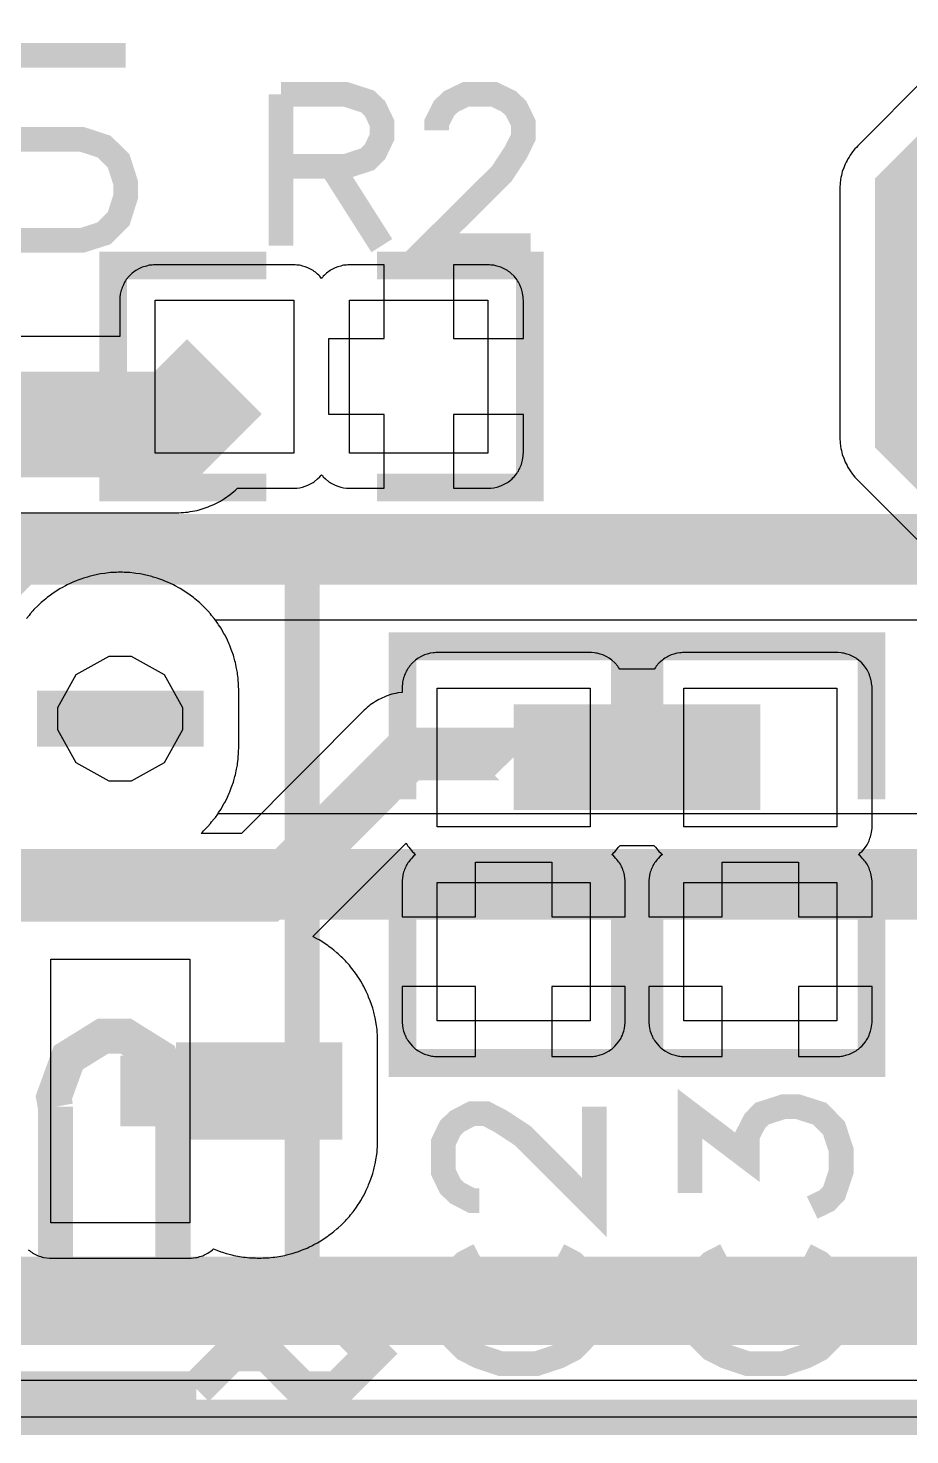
# Model space of a CAD drawing. Extents: x 0 to 5, y 0 to 2.5.
# Drawn here: x 3.6586 to 3.9192, y 0.5698 to 0.9852 of the extents above; entities that cross this region are included whole.
import ezdxf

# ---------------------------------------------------------------- set-up
doc = ezdxf.new("R2010")
doc.units = 0
doc.layers.get('0').update_dxf_attribs({"linetype": 'CONTINUOUS'})

msp = doc.modelspace()

# ---------------------------------------------------------------- linework, layer by layer
at = {"color": 6, "const_width": 0.010417}
msp.add_lwpolyline([(0.625, 1.875), (4.42708, 1.875), (4.42708, 0.574978), (0.625, 0.574978), (0.625, 1.875)], close=True, dxfattribs=at)
at = {"color": 5}
msp.add_lwpolyline([(0.625, 0.574978), (0.625, 1.875), (4.42708, 1.875), (4.42708, 0.574978), (0.625, 0.574978)], close=True, dxfattribs=at)
at = {"color": 1}
for points in [[(0.625, 0.574978), (0.625, 1.875), (4.42708, 1.875), (4.42708, 0.574978), (0.625, 0.574978)], [(3.78429, 0.893554), (3.80496, 0.893554), (3.80496, 0.904839), (3.8049, 0.905274), (3.8049, 0.905707), (3.80474, 0.90701), (3.80464, 0.907389), (3.80453, 0.907824), (3.80436, 0.908203), (3.80419, 0.908637), (3.80387, 0.909397), (3.8035, 0.910157), (3.80322, 0.910536), (3.803, 0.910915), (3.80219, 0.911893), (3.80126, 0.912815), (3.80094, 0.913086), (3.80057, 0.913303), (3.80024, 0.913574), (3.7991, 0.914225), (3.79872, 0.914387), (3.79829, 0.914551), (3.7979, 0.914714), (3.79747, 0.914822), (3.7971, 0.914931), (3.79622, 0.915147), (3.79579, 0.915201), (3.79536, 0.915201), (3.79497, 0.915256), (3.78429, 0.915256), (3.78429, 0.893554)], [(3.69613, 0.904893), (3.73708, 0.904893), (3.73708, 0.8597), (3.69613, 0.8597), (3.69613, 0.904893)], [(3.75353, 0.904893), (3.79449, 0.904893), (3.79449, 0.8597), (3.75353, 0.8597), (3.75353, 0.904893)], [(3.78429, 0.849338), (3.79536, 0.849338), (3.79622, 0.849447), (3.7971, 0.849664), (3.79747, 0.849772), (3.7979, 0.849881), (3.79829, 0.850043), (3.79872, 0.850206), (3.7991, 0.850369), (3.80024, 0.851019), (3.80057, 0.851238), (3.80094, 0.851508), (3.8016, 0.852051), (3.80186, 0.852376), (3.80219, 0.852701), (3.803, 0.853678), (3.80322, 0.854058), (3.8035, 0.854383), (3.80365, 0.854764), (3.80387, 0.855143), (3.80404, 0.855578), (3.80436, 0.856338), (3.80453, 0.856771), (3.80464, 0.857206), (3.80474, 0.857585), (3.8049, 0.858886), (3.8049, 0.859321), (3.80496, 0.859754), (3.80496, 0.871039), (3.78429, 0.871039), (3.78429, 0.849338)], [(3.77946, 0.79031), (3.82471, 0.79031), (3.82471, 0.749349), (3.77946, 0.749349), (3.77946, 0.79031)], [(3.85238, 0.79031), (3.89762, 0.79031), (3.89762, 0.749349), (3.85238, 0.749349), (3.85238, 0.79031)], [(3.77946, 0.73291), (3.82471, 0.73291), (3.82471, 0.692003), (3.77946, 0.692003), (3.77946, 0.73291)], [(3.85238, 0.73291), (3.89762, 0.73291), (3.89762, 0.692003), (3.85238, 0.692003), (3.85238, 0.73291)], [(3.66531, 0.710286), (3.70638, 0.710286), (3.70638, 0.632379), (3.66531, 0.632379), (3.66531, 0.710286)], [(3.77951, 0.681532), (3.79081, 0.681532), (3.79081, 0.702203), (3.7691, 0.702203), (3.7691, 0.691515), (3.76932, 0.689779), (3.76942, 0.689399), (3.76953, 0.688965), (3.76969, 0.688531), (3.76981, 0.688151), (3.76997, 0.687771), (3.77018, 0.687338), (3.77035, 0.686957), (3.77056, 0.686578), (3.77083, 0.686253), (3.77106, 0.685872), (3.77214, 0.684571), (3.77246, 0.684244), (3.77311, 0.683703), (3.77349, 0.683431), (3.77382, 0.683214), (3.77496, 0.682563), (3.77572, 0.682238), (3.77615, 0.682075), (3.77653, 0.681967), (3.77783, 0.68164), (3.77826, 0.681586), (3.77865, 0.681532), (3.77951, 0.681532)], [(3.81337, 0.681532), (3.82553, 0.681532), (3.82596, 0.681586), (3.82633, 0.68164), (3.82764, 0.681967), (3.82801, 0.682075), (3.82844, 0.682238), (3.82921, 0.682563), (3.83035, 0.683214), (3.83068, 0.683431), (3.83106, 0.683703), (3.83171, 0.684244), (3.83203, 0.684571), (3.83311, 0.685872), (3.83333, 0.686253), (3.83361, 0.686578), (3.83382, 0.686957), (3.83399, 0.687338), (3.83421, 0.687771), (3.83436, 0.688151), (3.83447, 0.688531), (3.83464, 0.688965), (3.83475, 0.689399), (3.83485, 0.689779), (3.83507, 0.691515), (3.83507, 0.702203), (3.81337, 0.702203), (3.81337, 0.681532)], [(3.85243, 0.681532), (3.86372, 0.681532), (3.86372, 0.702203), (3.84201, 0.702203), (3.84201, 0.691515), (3.84224, 0.689779), (3.84233, 0.689399), (3.84244, 0.688965), (3.84261, 0.688531), (3.84272, 0.688151), (3.84289, 0.687771), (3.8431, 0.687338), (3.84326, 0.686957), (3.84347, 0.686578), (3.84375, 0.686253), (3.84397, 0.685872), (3.84506, 0.684571), (3.84538, 0.684244), (3.84603, 0.683703), (3.8464, 0.683431), (3.84674, 0.683214), (3.84787, 0.682563), (3.84864, 0.682238), (3.84907, 0.682075), (3.84944, 0.681967), (3.85075, 0.68164), (3.85118, 0.681586), (3.85157, 0.681532), (3.85243, 0.681532)], [(3.88629, 0.681532), (3.89844, 0.681532), (3.89887, 0.681586), (3.89925, 0.68164), (3.90056, 0.681967), (3.90093, 0.682075), (3.90136, 0.682238), (3.90213, 0.682563), (3.90326, 0.683214), (3.9036, 0.683431), (3.90397, 0.683703), (3.90462, 0.684244), (3.90494, 0.684571), (3.90603, 0.685872), (3.90625, 0.686253), (3.90653, 0.686578), (3.90674, 0.686957), (3.9069, 0.687338), (3.90712, 0.687771), (3.90728, 0.688151), (3.90739, 0.688531), (3.90756, 0.688965), (3.90767, 0.689399), (3.90776, 0.689779), (3.90799, 0.691515), (3.90799, 0.702203), (3.88629, 0.702203), (3.88629, 0.681532)]]:
    msp.add_lwpolyline(points, close=True, dxfattribs=at)
at = {"color": 2}
for points, const_width in [([(3.65115, 0.966363), (3.64908, 0.970649), (3.64268, 0.977106), (3.68739, 0.977106)], 0.007292), ([(3.73335, 0.965603), (3.73335, 0.920953)], 0.007292), ([(3.73335, 0.965603), (3.7525, 0.965603), (3.75885, 0.963542), (3.76107, 0.961481), (3.76313, 0.957194), (3.76313, 0.952908), (3.76107, 0.948622), (3.75885, 0.946451), (3.7525, 0.94439), (3.73335, 0.94439)], 0.007292), ([(3.77935, 0.955024), (3.77935, 0.957194), (3.78147, 0.961481), (3.78364, 0.963542), (3.78792, 0.965603), (3.79633, 0.965603), (3.80062, 0.963542), (3.80279, 0.961481), (3.8049, 0.957194), (3.8049, 0.952908), (3.80279, 0.948622), (3.79856, 0.942165), (3.77718, 0.920953), (3.80707, 0.920953)], 0.007292), ([(3.64268, 0.922526), (3.67458, 0.922526), (3.68104, 0.924587), (3.68533, 0.928874), (3.68739, 0.935331), (3.68739, 0.939561), (3.68533, 0.945964), (3.68104, 0.950196), (3.67458, 0.952311), (3.64268, 0.952311)], 0.007292), ([(3.74821, 0.94439), (3.76313, 0.920953)], 0.007292), ([(3.72894, 0.915093), (3.68375, 0.915093), (3.68375, 0.849501), (3.72894, 0.849501)], 0.008202), ([(3.76167, 0.915093), (3.80686, 0.915093), (3.80686, 0.849501), (3.76167, 0.849501)], 0.008202), ([(3.73958, 0.831976), (3.4279, 0.831976)], 0.010417), ([(3.73958, 0.614583), (3.73958, 0.829264)], 0.010417), ([(3.76926, 0.757488), (3.76926, 0.802626), (3.8349, 0.802626), (3.8349, 0.757488)], 0.008202), ([(3.84218, 0.757488), (3.84218, 0.802626), (3.90782, 0.802626), (3.90782, 0.757488)], 0.008202), ([(3.76926, 0.724664), (3.76926, 0.679579), (3.8349, 0.679579), (3.8349, 0.724664)], 0.008202), ([(3.84218, 0.724664), (3.84218, 0.679579), (3.90782, 0.679579), (3.90782, 0.724664)], 0.008202), ([(3.66667, 0.666667), (3.66618, 0.669379), (3.67046, 0.681153), (3.68067, 0.6875), (3.68408, 0.6875), (3.68744, 0.6875), (3.69764, 0.681153), (3.70199, 0.669379), (3.70156, 0.666667)], 0.010417), ([(3.66667, 0.666667), (3.66667, 0.614583)], 0.010417), ([(3.70144, 0.666667), (3.70144, 0.614583)], 0.010417), ([(3.79189, 0.638943), (3.78971, 0.638943), (3.78543, 0.641168), (3.78331, 0.643229), (3.78125, 0.647515), (3.78125, 0.656033), (3.78331, 0.660319), (3.78543, 0.662381), (3.78971, 0.664606), (3.79394, 0.664606), (3.79824, 0.662381), (3.80469, 0.658149), (3.82596, 0.636882), (3.82596, 0.666667)], 0.007292), ([(3.85417, 0.641168), (3.85417, 0.664606), (3.87115, 0.651747), (3.87115, 0.658149), (3.87332, 0.662381), (3.87543, 0.664606), (3.88178, 0.666667), (3.88607, 0.666667), (3.89253, 0.664606), (3.89675, 0.660319), (3.89887, 0.653862), (3.89887, 0.647515), (3.89675, 0.641168), (3.89458, 0.638943), (3.89031, 0.636882)], 0.007292), ([(3.79189, 0.622831), (3.7876, 0.620606), (3.78331, 0.616374), (3.78125, 0.612196), (3.78125, 0.603624), (3.78331, 0.599393), (3.7876, 0.595107), (3.79189, 0.592936), (3.79824, 0.590821), (3.80886, 0.590821), (3.81532, 0.592936), (3.81961, 0.595107), (3.82383, 0.599393), (3.82596, 0.603624), (3.82596, 0.612196), (3.82383, 0.616374), (3.81961, 0.620606), (3.81532, 0.622831)], 0.007292), ([(3.86481, 0.622831), (3.86051, 0.620606), (3.85622, 0.616374), (3.85417, 0.612196), (3.85417, 0.603624), (3.85622, 0.599393), (3.86051, 0.595107), (3.86481, 0.592936), (3.87115, 0.590821), (3.88178, 0.590821), (3.88824, 0.592936), (3.89253, 0.595107), (3.89675, 0.599393), (3.89887, 0.603624), (3.89887, 0.612196), (3.89675, 0.616374), (3.89253, 0.620606), (3.88824, 0.622831)], 0.007292), ([(3.49311, 0.614583), (3.66667, 0.614583)], 0.010417), ([(3.70144, 0.614583), (3.73958, 0.614583)], 0.010417), ([(3.73958, 0.614583), (3.76042, 0.59375), (3.75, 0.583333), (3.73958, 0.583333), (3.72917, 0.59375), (3.71875, 0.59375), (3.70833, 0.583333)], 0.010417), ([(3.45833, 0.583333), (3.70833, 0.583333)], 0.010417)]:
    msp.add_lwpolyline(points, dxfattribs=dict(at, const_width=const_width))
at = {"color": 1}
for points in [[(3.92458, 0.971246), (3.90375, 0.950413), (3.90338, 0.949978), (3.90294, 0.949544), (3.90256, 0.949056), (3.90218, 0.948622), (3.90153, 0.947646), (3.90121, 0.947103), (3.90088, 0.946615), (3.90061, 0.946072), (3.90033, 0.945583), (3.90007, 0.945042), (3.89985, 0.944499), (3.89963, 0.943901), (3.89919, 0.942817), (3.89903, 0.942219), (3.89893, 0.941624), (3.89876, 0.941081), (3.89865, 0.940483), (3.89844, 0.938097), (3.89844, 0.863986), (3.89865, 0.8616), (3.89876, 0.861003), (3.89893, 0.86046), (3.89903, 0.859864), (3.89919, 0.859267), (3.89963, 0.858182), (3.89985, 0.857585), (3.90007, 0.857042), (3.90033, 0.8565), (3.90061, 0.856011), (3.90088, 0.855469), (3.90121, 0.854981), (3.90153, 0.854438), (3.90218, 0.853461), (3.90256, 0.853028), (3.90294, 0.852539), (3.90338, 0.852106), (3.90375, 0.851671), (3.94011, 0.815375)], [(3.62696, 0.842068), (3.70313, 0.842068), (3.70378, 0.842122), (3.70449, 0.842176), (3.70514, 0.842231), (3.70583, 0.842285), (3.70649, 0.842393), (3.70719, 0.842503), (3.70785, 0.842665), (3.7085, 0.842774), (3.70915, 0.842936), (3.71175, 0.843804), (3.7124, 0.844075), (3.713, 0.844347), (3.71365, 0.844618), (3.71425, 0.844889), (3.71544, 0.84554), (3.71664, 0.8463), (3.71826, 0.847439), (3.71935, 0.848307), (3.71983, 0.848742), (3.72038, 0.849229), (3.72043, 0.849338), (3.73796, 0.849338), (3.73882, 0.849447), (3.73926, 0.849556), (3.73964, 0.849664), (3.7405, 0.849881), (3.74126, 0.850206), (3.74169, 0.850369), (3.74246, 0.850803), (3.74278, 0.851019), (3.74317, 0.851238), (3.74414, 0.852051), (3.74479, 0.852701), (3.74507, 0.853028), (3.74533, 0.853299), (3.74556, 0.853028), (3.74582, 0.852701), (3.74647, 0.852051), (3.74744, 0.851238), (3.74783, 0.851019), (3.74815, 0.850803), (3.74892, 0.850369), (3.74935, 0.850206), (3.75011, 0.849881), (3.75097, 0.849664), (3.75136, 0.849556), (3.75179, 0.849447), (3.75265, 0.849338), (3.76378, 0.849338), (3.76378, 0.871039), (3.7475, 0.871039), (3.7475, 0.893554), (3.76378, 0.893554), (3.76378, 0.915256), (3.7531, 0.915256), (3.75265, 0.915201), (3.75222, 0.915201), (3.75179, 0.915147), (3.75136, 0.915039), (3.75097, 0.914931), (3.75011, 0.914714), (3.74935, 0.914387), (3.74892, 0.914225), (3.74815, 0.913792), (3.74783, 0.913574), (3.74744, 0.913303), (3.74713, 0.913086), (3.74681, 0.912815), (3.74647, 0.912489), (3.74615, 0.912218), (3.74582, 0.911893), (3.74556, 0.911567), (3.74533, 0.911242), (3.74479, 0.911893), (3.74447, 0.912218), (3.74414, 0.912489), (3.74382, 0.912815), (3.74349, 0.913086), (3.74317, 0.913303), (3.74278, 0.913574), (3.74246, 0.913792), (3.74169, 0.914225), (3.74126, 0.914387), (3.7405, 0.914714), (3.73964, 0.914931), (3.73926, 0.915039), (3.73882, 0.915147), (3.73839, 0.915201), (3.73796, 0.915201), (3.73753, 0.915256), (3.69569, 0.915256), (3.69526, 0.915201), (3.69482, 0.915201), (3.69439, 0.915147), (3.69353, 0.914931), (3.69314, 0.914822), (3.69271, 0.914714), (3.69233, 0.914551), (3.69189, 0.914387), (3.69151, 0.914225), (3.69038, 0.913574), (3.69006, 0.913303), (3.68972, 0.913086), (3.68935, 0.912815), (3.68842, 0.911893), (3.68761, 0.910915), (3.68739, 0.910536), (3.68712, 0.910157), (3.68674, 0.909397), (3.68642, 0.908637), (3.68625, 0.908203), (3.68608, 0.907824), (3.68599, 0.907389), (3.68593, 0.90701), (3.68582, 0.906575), (3.68571, 0.905707), (3.68571, 0.905274), (3.68565, 0.904839), (3.68565, 0.894151), (3.62696, 0.894151)], [(3.65858, 0.624457), (3.65896, 0.624186), (3.65929, 0.623915), (3.65967, 0.623699), (3.66, 0.623426), (3.66037, 0.62321), (3.66075, 0.623047), (3.66114, 0.622831), (3.66157, 0.622667), (3.66194, 0.622558), (3.66238, 0.622396), (3.66276, 0.622287), (3.66319, 0.622179), (3.66493, 0.621962), (3.70682, 0.621962), (3.70811, 0.622125), (3.7085, 0.622179), (3.70936, 0.622396), (3.70975, 0.622558), (3.71018, 0.622667), (3.71056, 0.622831), (3.71094, 0.623047), (3.71132, 0.62321), (3.71169, 0.623426), (3.71208, 0.623699), (3.71246, 0.623915), (3.71311, 0.624457), (3.71338, 0.624675), (3.71386, 0.624511), (3.71431, 0.624294), (3.7155, 0.623861), (3.71599, 0.623699), (3.71712, 0.623372), (3.71761, 0.62321), (3.71881, 0.622939), (3.71935, 0.622775), (3.72054, 0.622558), (3.72103, 0.62245), (3.72228, 0.622287), (3.72276, 0.622233), (3.72401, 0.622071), (3.7245, 0.622071), (3.72575, 0.622017), (3.72624, 0.621962), (3.72749, 0.621962), (3.72803, 0.622017), (3.72922, 0.622071), (3.72976, 0.622071), (3.73096, 0.622233), (3.7315, 0.622287), (3.73269, 0.62245), (3.73324, 0.622558), (3.73443, 0.622775), (3.73492, 0.622939), (3.73611, 0.62321), (3.7366, 0.623372), (3.73779, 0.623699), (3.73828, 0.623861), (3.73942, 0.624294), (3.7399, 0.624511), (3.74104, 0.624946), (3.74154, 0.625163), (3.74262, 0.625706), (3.74306, 0.625976), (3.74414, 0.626519), (3.74463, 0.62679), (3.74567, 0.627442), (3.7461, 0.627713), (3.74713, 0.628418), (3.7475, 0.628743), (3.74849, 0.629449), (3.74892, 0.629775), (3.74983, 0.630588), (3.75022, 0.630914), (3.75114, 0.631728), (3.75239, 0.632975), (3.75271, 0.633356), (3.75353, 0.634278), (3.75385, 0.634711), (3.75461, 0.635633), (3.75493, 0.636068), (3.75564, 0.637044), (3.75597, 0.637478), (3.75662, 0.63851), (3.75689, 0.638943), (3.75749, 0.640028), (3.75776, 0.640463), (3.75831, 0.641547), (3.75851, 0.642036), (3.75906, 0.643175), (3.75922, 0.643608), (3.75971, 0.644749), (3.75988, 0.64529), (3.76042, 0.646918), (3.76074, 0.648113), (3.76085, 0.6486), (3.76112, 0.649794), (3.76124, 0.650336), (3.76144, 0.651531), (3.76156, 0.652018), (3.76172, 0.653267), (3.76172, 0.653754), (3.76183, 0.655003), (3.76188, 0.65549), (3.76188, 0.687175), (3.76183, 0.687717), (3.76172, 0.688911), (3.76172, 0.689453), (3.76156, 0.690701), (3.76144, 0.691189), (3.76124, 0.692383), (3.76112, 0.692925), (3.76085, 0.694119), (3.76074, 0.694607), (3.76042, 0.695801), (3.75971, 0.697917), (3.75922, 0.699056), (3.75906, 0.699544), (3.75851, 0.700683), (3.75776, 0.702203), (3.75749, 0.702692), (3.75689, 0.703722), (3.75662, 0.70421), (3.75597, 0.70524), (3.75564, 0.705675), (3.75493, 0.706651), (3.75461, 0.707032), (3.75385, 0.708008), (3.75353, 0.708442), (3.75271, 0.70931), (3.75239, 0.709744), (3.75151, 0.710613), (3.75114, 0.710938), (3.75022, 0.711806), (3.74983, 0.712131), (3.74892, 0.712944), (3.74849, 0.713271), (3.7475, 0.713976), (3.74713, 0.714301), (3.7461, 0.715007), (3.74567, 0.715278), (3.74463, 0.715929), (3.74414, 0.716146), (3.74306, 0.716743), (3.74274, 0.71696), (3.77029, 0.744521), (3.77035, 0.744412), (3.77056, 0.744032), (3.77083, 0.743653), (3.77106, 0.743272), (3.77214, 0.741971), (3.77246, 0.741699), (3.77279, 0.741374), (3.77311, 0.741157), (3.77246, 0.740614), (3.77186, 0.740018), (3.7716, 0.739692), (3.77132, 0.739312), (3.77106, 0.738986), (3.77083, 0.738661), (3.77056, 0.738282), (3.77035, 0.737901), (3.77018, 0.737522), (3.76997, 0.737142), (3.76981, 0.736708), (3.76969, 0.736328), (3.76953, 0.735894), (3.76942, 0.735514), (3.76932, 0.735081), (3.7691, 0.733344), (3.7691, 0.722711), (3.79081, 0.722711), (3.79081, 0.738932), (3.81337, 0.738932), (3.81337, 0.722711), (3.83507, 0.722711), (3.83507, 0.733344), (3.83485, 0.735081), (3.83475, 0.735514), (3.83464, 0.735894), (3.83447, 0.736328), (3.83436, 0.736708), (3.83421, 0.737142), (3.83399, 0.737522), (3.83382, 0.737901), (3.83361, 0.738282), (3.83333, 0.738661), (3.83311, 0.738986), (3.83285, 0.739312), (3.83257, 0.739692), (3.83231, 0.740018), (3.83171, 0.740614), (3.83106, 0.741157), (3.83138, 0.741374), (3.83171, 0.741699), (3.83203, 0.741971), (3.83311, 0.743272), (3.83333, 0.743653), (3.83344, 0.743815), (3.84364, 0.743815), (3.84375, 0.743653), (3.84397, 0.743272), (3.84506, 0.741971), (3.84538, 0.741699), (3.84571, 0.741374), (3.84603, 0.741157), (3.84538, 0.740614), (3.84478, 0.740018), (3.84451, 0.739692), (3.84424, 0.739312), (3.84397, 0.738986), (3.84375, 0.738661), (3.84347, 0.738282), (3.84326, 0.737901), (3.8431, 0.737522), (3.84289, 0.737142), (3.84272, 0.736708), (3.84261, 0.736328), (3.84244, 0.735894), (3.84233, 0.735514), (3.84224, 0.735081), (3.84201, 0.733344), (3.84201, 0.722711), (3.86372, 0.722711), (3.86372, 0.738932), (3.88629, 0.738932), (3.88629, 0.722711), (3.90799, 0.722711), (3.90799, 0.733344), (3.90776, 0.735081), (3.90767, 0.735514), (3.90756, 0.735894), (3.90739, 0.736328), (3.90728, 0.736708), (3.90712, 0.737142), (3.9069, 0.737522), (3.90674, 0.737901), (3.90653, 0.738282), (3.90625, 0.738661), (3.90603, 0.738986), (3.90576, 0.739312), (3.90549, 0.739692), (3.90522, 0.740018), (3.90462, 0.740614), (3.90397, 0.741157), (3.90429, 0.741374), (3.90462, 0.741699), (3.90494, 0.741971), (3.90603, 0.743272), (3.90625, 0.743653), (3.90653, 0.744032), (3.90674, 0.744412), (3.9069, 0.744792), (3.90712, 0.745171), (3.90728, 0.745551), (3.90739, 0.745985), (3.90756, 0.746365), (3.90776, 0.747233), (3.90782, 0.747612), (3.90799, 0.748915), (3.90799, 0.790799), (3.90788, 0.791667), (3.90782, 0.792046), (3.90776, 0.792481), (3.90756, 0.793349), (3.90739, 0.793728), (3.90728, 0.794162), (3.90712, 0.794542), (3.9069, 0.794922), (3.90674, 0.795301), (3.90653, 0.795682), (3.90625, 0.796061), (3.90603, 0.796386), (3.90576, 0.796767), (3.90494, 0.797743), (3.90397, 0.798557), (3.9036, 0.798828), (3.90326, 0.7991), (3.9025, 0.799533), (3.90213, 0.799696), (3.90175, 0.799914), (3.90136, 0.800076), (3.90093, 0.800185), (3.90056, 0.800347), (3.89968, 0.800564), (3.89925, 0.800618), (3.89887, 0.800672), (3.898, 0.800782), (3.852, 0.800782), (3.85157, 0.800726), (3.85118, 0.800672), (3.85032, 0.800564), (3.84944, 0.800347), (3.84907, 0.800185), (3.84864, 0.800076), (3.84825, 0.799914), (3.84787, 0.799696), (3.8475, 0.799533), (3.84674, 0.7991), (3.8464, 0.798828), (3.84603, 0.798557), (3.84506, 0.797743), (3.84424, 0.796767), (3.84397, 0.796386), (3.84364, 0.795899), (3.83344, 0.795899), (3.83311, 0.796386), (3.83285, 0.796767), (3.83203, 0.797743), (3.83106, 0.798557), (3.83068, 0.798828), (3.83035, 0.7991), (3.82958, 0.799533), (3.82921, 0.799696), (3.82883, 0.799914), (3.82844, 0.800076), (3.82801, 0.800185), (3.82764, 0.800347), (3.82676, 0.800564), (3.82633, 0.800618), (3.82596, 0.800672), (3.82508, 0.800782), (3.77908, 0.800782), (3.77865, 0.800726), (3.77826, 0.800672), (3.7774, 0.800564), (3.77653, 0.800347), (3.77615, 0.800185), (3.77572, 0.800076), (3.77533, 0.799914), (3.77496, 0.799696), (3.77458, 0.799533), (3.77382, 0.7991), (3.77349, 0.798828), (3.77311, 0.798557), (3.77214, 0.797743), (3.77132, 0.796767), (3.77106, 0.796386), (3.77083, 0.796061), (3.77056, 0.795682), (3.77035, 0.795301), (3.77018, 0.794922), (3.76997, 0.794542), (3.76981, 0.794162), (3.76969, 0.793728), (3.76953, 0.793349), (3.76932, 0.792481), (3.76926, 0.792046), (3.76921, 0.791667), (3.7691, 0.790799), (3.7691, 0.788954), (3.76904, 0.788954), (3.76785, 0.788846), (3.76725, 0.788738), (3.76671, 0.788574), (3.76611, 0.788465), (3.76551, 0.788303), (3.76443, 0.787869), (3.76383, 0.787651), (3.76329, 0.787435), (3.76275, 0.787164), (3.76226, 0.786893), (3.76172, 0.786621), (3.76124, 0.786296), (3.76069, 0.785969), (3.75971, 0.785319), (3.75928, 0.784939), (3.75879, 0.78456), (3.75836, 0.784125), (3.75792, 0.783746), (3.72163, 0.747396), (3.70969, 0.747396), (3.71012, 0.747775), (3.71044, 0.748156), (3.71169, 0.749403), (3.71251, 0.750325), (3.71283, 0.75076), (3.7136, 0.751682), (3.71392, 0.752115), (3.71463, 0.753093), (3.7149, 0.753526), (3.7156, 0.754557), (3.71588, 0.754992), (3.71647, 0.756076), (3.71669, 0.756511), (3.71729, 0.757596), (3.7175, 0.758083), (3.71799, 0.759224), (3.71821, 0.759657), (3.71864, 0.760796), (3.71881, 0.761339), (3.71924, 0.762478), (3.71935, 0.762967), (3.71972, 0.76416), (3.71983, 0.764649), (3.72011, 0.765842), (3.72021, 0.766385), (3.72043, 0.767578), (3.72049, 0.768067), (3.72065, 0.769314), (3.72071, 0.769803), (3.72081, 0.77105), (3.72081, 0.771539), (3.72086, 0.772786), (3.72086, 0.789714), (3.72081, 0.790961), (3.72081, 0.79145), (3.72071, 0.792697), (3.72065, 0.793186), (3.72049, 0.794433), (3.72043, 0.794922), (3.72021, 0.796115), (3.72011, 0.796658), (3.71983, 0.797851), (3.71972, 0.79834), (3.71935, 0.799533), (3.71924, 0.800022), (3.71881, 0.801161), (3.71864, 0.801704), (3.71821, 0.802843), (3.71799, 0.803276), (3.7175, 0.804417), (3.71729, 0.804904), (3.71669, 0.80599), (3.71647, 0.806424), (3.71588, 0.807508), (3.7156, 0.807943), (3.7149, 0.808974), (3.71463, 0.809407), (3.71392, 0.810385), (3.7136, 0.810818), (3.71283, 0.81174), (3.71251, 0.812175), (3.71169, 0.813097), (3.71044, 0.814344), (3.71012, 0.814725), (3.70921, 0.815539), (3.70882, 0.815864), (3.70785, 0.816678), (3.70747, 0.817003), (3.70649, 0.817708), (3.70606, 0.818033), (3.70503, 0.818739), (3.70464, 0.819011), (3.70356, 0.819661), (3.70313, 0.819933), (3.70204, 0.820475), (3.70156, 0.820747), (3.70047, 0.821289), (3.69997, 0.821506), (3.69883, 0.82194), (3.6984, 0.822157), (3.69721, 0.822592), (3.69672, 0.822754), (3.69558, 0.823079), (3.6951, 0.823242), (3.6939, 0.823514), (3.69336, 0.823676), (3.69217, 0.823893), (3.69168, 0.824001), (3.69043, 0.824164), (3.68994, 0.824219), (3.68869, 0.824382), (3.68821, 0.824382), (3.68696, 0.824436), (3.68647, 0.82449), (3.68522, 0.82449), (3.68468, 0.824436), (3.68349, 0.824382), (3.68294, 0.824382), (3.68175, 0.824219), (3.68121, 0.824164), (3.68001, 0.824001), (3.67953, 0.823893), (3.67828, 0.823676), (3.67779, 0.823514), (3.6766, 0.823242), (3.67611, 0.823079), (3.67492, 0.822754), (3.67443, 0.822592), (3.67329, 0.822157), (3.67279, 0.82194), (3.67165, 0.821506), (3.67117, 0.821289), (3.67008, 0.820747), (3.66965, 0.820475), (3.66857, 0.819933), (3.66808, 0.819661), (3.66704, 0.819011), (3.66661, 0.818739), (3.66558, 0.818033), (3.66521, 0.817708), (3.66422, 0.817003), (3.66379, 0.816678), (3.66287, 0.815864), (3.66249, 0.815539), (3.66157, 0.814725), (3.66032, 0.813476), (3.66, 0.813097), (3.65918, 0.812175), (3.65886, 0.81174), (3.6581, 0.810818)]]:
    msp.add_lwpolyline(points, dxfattribs=at)
for points, const_width in [([(3.95833, 0.766764), (3.95833, 0.822917), (3.91667, 0.864583), (3.91667, 0.9375), (3.9375, 0.958333), (3.95833, 0.958333)], 0.015625), ([(3.60417, 0.86811), (3.70242, 0.86811), (3.71658, 0.882269)], 0.03125), ([(3.80208, 0.769911), (3.875, 0.769911)], 0.03125), ([(3.51042, 0.729167), (3.72917, 0.729167), (3.77083, 0.770833), (3.80117, 0.770833), (3.80208, 0.769911)], 0.015625), ([(3.68582, 0.671332), (3.72689, 0.671332)], 0.020833)]:
    msp.add_lwpolyline(points, dxfattribs=dict(at, const_width=const_width))
at = {"color": 5}
for points, const_width in [([(2.64583, 0.730197), (2.72814, 0.730197), (2.83231, 0.834364), (3.5, 0.834364), (3.53851, 0.795844), (3.61979, 0.795844), (3.65522, 0.831272), (4.24794, 0.831272), (4.26042, 0.84375)], 0.020833), ([(2.54167, 0.760417), (2.5625, 0.760417), (2.71354, 0.609375), (4.16146, 0.609375), (4.23958, 0.6875), (4.3125, 0.6875), (4.36458, 0.635417)], 0.026042), ([(2.81353, 0.765625), (3.41249, 0.765625), (3.44586, 0.732314), (4.25624, 0.732314), (4.26042, 0.739583)], 0.020833)]:
    msp.add_lwpolyline(points, dxfattribs=dict(at, const_width=const_width))
at = {"color": 254}
for points, const_width in [([(3.68582, 0.789497), (3.68582, 0.773004)], 0.049208), ([(3.72689, 0.68571), (3.72689, 0.656956)], 0.049208), ([(3.72689, 0.656956), (3.72689, 0.68571)], 0.028708)]:
    msp.add_lwpolyline(points, dxfattribs=dict(at, const_width=const_width))
at = {"color": 5}
for points in [[(4.21983, 0.753147), (3.71463, 0.753147), (3.7149, 0.753526), (3.7156, 0.754557), (3.71588, 0.754992), (3.71647, 0.756076), (3.71669, 0.756511), (3.71729, 0.757596), (3.7175, 0.758083), (3.71799, 0.759224), (3.71821, 0.759657), (3.71864, 0.760796), (3.71881, 0.761339), (3.71924, 0.762478), (3.71935, 0.762967), (3.71972, 0.76416), (3.71983, 0.764649), (3.72011, 0.765842), (3.72021, 0.766385), (3.72043, 0.767578), (3.72049, 0.768067), (3.72065, 0.769314), (3.72071, 0.769803), (3.72081, 0.77105), (3.72081, 0.771539), (3.72086, 0.772786), (3.72086, 0.789714), (3.72081, 0.790961), (3.72081, 0.79145), (3.72071, 0.792697), (3.72065, 0.793186), (3.72049, 0.794433), (3.72043, 0.794922), (3.72021, 0.796115), (3.72011, 0.796658), (3.71983, 0.797851), (3.71972, 0.79834), (3.71935, 0.799533), (3.71924, 0.800022), (3.71881, 0.801161), (3.71864, 0.801704), (3.71821, 0.802843), (3.71799, 0.803276), (3.7175, 0.804417), (3.71729, 0.804904), (3.71669, 0.80599), (3.71647, 0.806424), (3.71588, 0.807508), (3.7156, 0.807943), (3.7149, 0.808974), (3.71463, 0.809407), (3.71392, 0.810385), (3.71386, 0.810439), (4.23361, 0.810439)], [(2.71354, 0.585938), (4.16211, 0.585938)]]:
    msp.add_lwpolyline(points, dxfattribs=at)
at = {"color": 250}
msp.add_lwpolyline([(3.70426, 0.78125), (3.70426, 0.777994), (3.69883, 0.768229), (3.68907, 0.762804), (3.68582, 0.762804), (3.68251, 0.762804), (3.67275, 0.768229), (3.66737, 0.777994), (3.66737, 0.78125), (3.66737, 0.78456), (3.67275, 0.794325), (3.68251, 0.799696), (3.68582, 0.799696), (3.68907, 0.799696), (3.69883, 0.794325), (3.70426, 0.78456), (3.70426, 0.78125)], close=True, dxfattribs=at)

doc.saveas('drawing.dxf')
